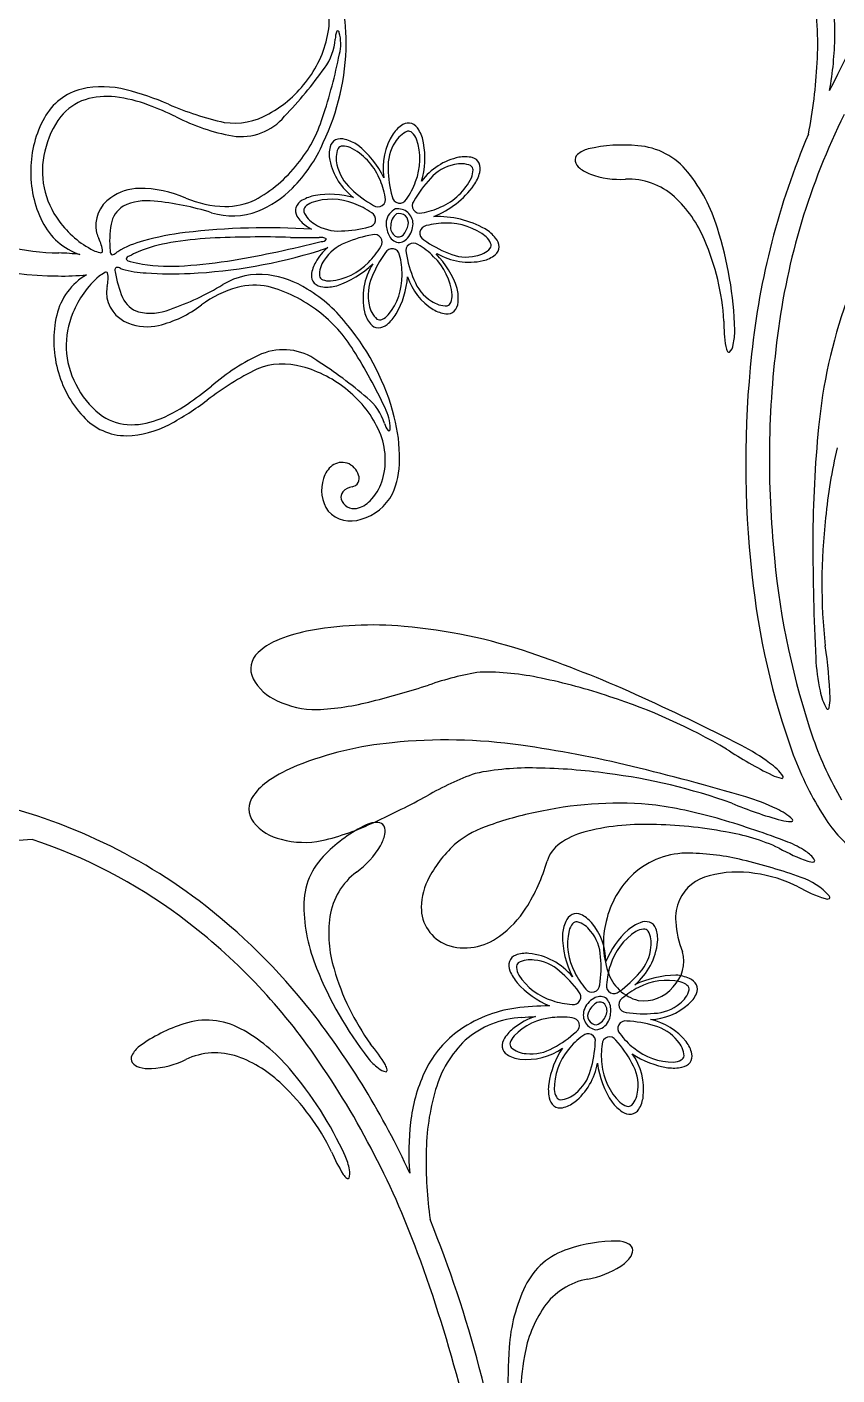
# Model space of a CAD drawing. Extents: x -4 to 4, y -4.07 to 4.07.
# Drawn here: x -2.765 to -1.98, y -0.04 to 1.266 of the extents above; entities that cross this region are included whole.
import ezdxf

# ---------------------------------------------------------------- set-up
doc = ezdxf.new("R2010")
doc.units = 0

msp = doc.modelspace()

# ---------------------------------------------------------------- linework, layer by layer
at = {"color": 7, "linetype": 'CONTINUOUS'}
for centre, radius, start, end in [((-3.235242, 1.847031), 1.403609, 332.773173, 344.2628), ((-2.539824, 1.272876), 0.06792, 350.301169, 391.993984), ((-2.183389, 1.261975), 0.201375, 358.787514, 375.911765), ((-2.286248, 1.249335), 0.287629, 356.473333, 370.958099), ((-2.615884, 1.252792), 0.160429, 359.255829, 374.345176), ((-2.576739, 1.279143), 0.105363, 322.701935, 350.323777), ((-2.302729, 1.261929), 0.320697, 349.749451, 359.246859), ((-2.683812, 1.252694), 0.228352, 334.492702, 359.501803), ((-2.497095, 1.257747), 0.498615, 348.97943, 356.998939), ((-2.586454, 1.283643), 0.115841, 298.900944, 323.843236), ((-2.698141, 1.151438), 0.05653, 103.845411, 151.657116), ((-2.691581, 1.113077), 0.095388, 76.097123, 102.157165), ((-2.738789, 0.934539), 0.280054, 66.59244, 75.498365), ((-2.510613, 1.459343), 0.292209, 246.414182, 257.54944), ((-2.657533, 1.12778), 0.103514, 150.802869, 179.489083), ((-2.563663, 1.239097), 0.065847, 261.309592, 300.272766), ((-1.375509, 0.884806), 0.667218, 153.585578, 172.886768), ((-2.359031, 1.129704), 0.060751, 146.825285, 188.846545), ((-2.384928, 1.146174), 0.030065, 121.132003, 146.09196), ((-2.395126, 1.163112), 0.010294, 72.342462, 121.284398), ((-2.397253, 1.160146), 0.013811, 28.510695, 67.663516), ((-2.420074, 1.146644), 0.040321, 10.683951, 29.891837), ((-2.60623, 1.209559), 0.139866, 314.823801, 336.755437), ((-2.441893, 1.143121), 0.030065, 166.132586, 191.092317), ((-2.461082, 1.147886), 0.010294, 117.343153, 166.285964), ((-2.460488, 1.144285), 0.013811, 73.509815, 112.663081), ((-2.467077, 1.1186), 0.040322, 55.685065, 74.892724), ((-2.500544, 1.080944), 0.090518, 25.814528, 51.62161), ((-2.463915, 1.139977), 0.084653, 344.301346, 369.616582), ((-2.187707, 1.005812), 0.146258, 84.234654, 103.214489), ((-2.177802, 1.083237), 0.068262, 38.464814, 85.978995), ((-1.333612, 0.874735), 0.732891, 156.886794, 174.125905), ((-2.41232, 1.149598), 0.060335, 191.725944, 233.350034), ((-2.334011, 1.081053), 0.060339, 101.728115, 143.349102), ((-2.340492, 1.110629), 0.030065, 76.132095, 101.092052), ((-2.335726, 1.129818), 0.010293, 27.340347, 76.283596), ((-2.226652, 1.137441), 0.007169, 131.145397, 189.070939), ((-2.215137, 1.124297), 0.024643, 104.102533, 131.198631), ((-2.656004, 1.125023), 0.105103, 177.993558, 206.659692), ((-2.365016, 1.135813), 0.040326, 325.688513, 344.894351), ((-2.339328, 1.129224), 0.013811, 343.511039, 382.661857), ((-2.222028, 1.13932), 0.012084, 194.419949, 233.311434), ((-2.206269, 1.158327), 0.036763, 231.314572, 249.843429), ((-2.189696, 1.20525), 0.086525, 250.248173, 273.169735), ((-2.250559, 1.024672), 0.16166, 16.867862, 38.676636), ((-2.576302, 1.17668), 0.095468, 291.578927, 315.994524), ((-2.404306, 1.165894), 0.089775, 292.091443, 323.965839), ((-2.181846, 1.052514), 0.066414, 48.110533, 92.646196), ((-2.648432, 1.045874), 0.052215, 82.447848, 116.280594), ((-2.666014, 0.831323), 0.267433, 72.558611, 84.755667), ((-2.49141, 1.086359), 0.013811, 118.508801, 157.660509), ((-2.477904, 1.063534), 0.040326, 100.686769, 119.892607), ((-2.471243, 1.019693), 0.084656, 74.300802, 99.61468), ((-2.218661, 1.014333), 0.119434, 22.576633, 47.192745), ((-2.658184, 1.071042), 0.025444, 121.693247, 170.134127), ((-2.565655, 1.153204), 0.069734, 253.161213, 290.537901), ((-2.494376, 1.088486), 0.010293, 162.342432, 211.286119), ((-2.401501, 1.076082), 0.015284, 113.625011, 171.562799), ((-2.398339, 1.073949), 0.014058, 126.448713, 180.205573), ((-2.405343, 1.075611), 0.014654, 0.379073, 98.96208), ((-2.404028, 1.0769), 0.008771, 345.964746, 467.672894), ((-2.693732, 1.105464), 0.062612, 206.154841, 251.703223), ((-2.59317, 1.059433), 0.091485, 169.947145, 186.207165), ((-2.532489, 0.40033), 0.671545, 86.282502, 96.753919), ((-2.477437, 1.098684), 0.030065, 211.130436, 236.089941), ((-2.468086, 1.109895), 0.044611, 234.155649, 242.119077), ((-2.393825, 1.075639), 0.022952, 173.280519, 203.665548), ((-2.402392, 1.07233), 0.010126, 171.088678, 236.848095), ((-2.416569, 1.078729), 0.02142, 319.629098, 349.35568), ((-2.411818, 1.076022), 0.02113, 317.928152, 359.145945), ((-2.367006, 0.988729), 0.094047, 60.635204, 92.155497), ((-2.443621, 0.961287), 0.364838, 1.796366, 17.596381), ((-2.735205, 1.323089), 0.297877, 239.166297, 270.098558), ((-2.729308, 1.287363), 0.239971, 244.888246, 268.899754), ((-2.629258, 0.97022), 0.091806, 104.30218, 121.227456), ((-2.576572, 0.785475), 0.283892, 97.060195, 105.394888), ((-2.40201, 1.070381), 0.013432, 197.123027, 249.284843), ((-2.404752, 1.069428), 0.006417, 240.316585, 314.550373), ((-2.40494, 1.069016), 0.011346, 260.76475, 320.921205), ((-2.341676, 1.03614), 0.040323, 39.761036, 58.967785), ((-2.321079, 1.052844), 0.01381, 1.992019, 41.143504), ((-2.320523, 0.967827), 0.231377, 3.399878, 23.526406), ((-2.738172, 0.836683), 0.210796, 83.248022, 88.843104), ((-2.680969, 1.048608), 0.003286, 163.506469, 247.650446), ((-2.683916, 1.053258), 0.007874, 282.450579, 313.698728), ((-2.652168, 1.012491), 0.043844, 124.266329, 126.872945), ((-2.631174, 1.531975), 0.504893, 272.778361, 287.197612), ((-2.438736, 1.012553), 0.053113, 130.782331, 150.551989), ((-2.510411, 1.140212), 0.09494, 287.480201, 292.925026), ((-2.36803, 1.046929), 0.000487, 235.284682, 373.151236), ((-2.429346, 0.986764), 0.085427, 17.930543, 44.395685), ((-2.336301, 1.100302), 0.061755, 239.594902, 282.586732), ((-2.329894, 1.069257), 0.030064, 283.563995, 308.523953), ((-2.317559, 1.053806), 0.010293, 308.371235, 357.313827), ((-2.676324, 1.030858), 0.003285, 126.219336, 210.375692), ((-2.67807, 1.025635), 0.007876, 60.181557, 91.426107), ((-2.657012, 1.072846), 0.043866, 246.997065, 249.601849), ((-2.459336, 1.022986), 0.030064, 148.563866, 173.523144), ((-2.496392, 1.106843), 0.096591, 289.160594, 313.649831), ((-2.376181, 1.00378), 0.062983, 148.217569, 192.285736), ((-2.67553, 0.97294), 0.062056, 120.467631, 166.842885), ((-2.72903, 1.212436), 0.18731, 268.26772, 276.755987), ((-2.588491, 1.041408), 0.091487, 187.670347, 203.930138), ((-2.644995, 1.129638), 0.101644, 254.416796, 267.546067), ((-2.624576, 1.385043), 0.357814, 266.030244, 272.863605), ((-2.539291, 0.956974), 0.069731, 83.339089, 120.716223), ((-2.543997, 0.931627), 0.095469, 57.883092, 82.298235), ((-2.478983, 1.025189), 0.010294, 173.370025, 222.31218), ((-2.480607, 1.03071), 0.084836, 330.103, 355.621748), ((-2.340279, 1.042742), 0.058732, 198.368905, 238.311561), ((-2.71392, 1.245392), 0.267436, 289.121463, 301.318291), ((-2.565171, 0.892523), 0.139875, 37.123063, 59.05311), ((-2.477175, 1.028358), 0.01381, 226.992285, 266.14466), ((-2.474423, 1.054733), 0.040322, 264.76175, 283.968499), ((-2.387202, 1.00333), 0.040326, 354.763128, 373.968511), ((-2.648823, 1.014543), 0.025444, 203.742642, 252.183741), ((-2.645393, 1.041317), 0.052216, 257.597458, 291.429756), ((-2.35545, 1.018415), 0.030063, 238.561978, 263.522388), ((-2.360825, 1.000578), 0.013811, 316.993351, 356.143946), ((-1.493605, 0.830417), 0.506532, 160.393419, 174.526617), ((-2.634623, 0.962606), 0.104244, 166.429548, 195.521997), ((-2.408495, 0.997431), 0.030066, 193.566659, 218.525031), ((-2.441615, 1.009212), 0.040326, 309.761983, 328.967822), ((-2.357654, 0.998768), 0.010293, 263.371072, 312.315853), ((-1.957705, 0.978894), 0.131875, 178.846615, 189.630424), ((-2.630137, 0.83205), 0.22835, 14.375105, 39.383979), ((-2.423946, 0.985093), 0.010293, 218.371235, 267.313827), ((-2.424909, 0.988613), 0.01381, 271.993005, 311.145381), ((-2.138238, 0.972161), 0.059278, 346.908039, 360.543449), ((-1.126727, 0.847128), 0.918774, 172.476366, 185.957846), ((-2.074246, 0.959019), 0.013652, 189.218624, 210.576039), ((-2.092972, 0.960177), 0.012554, 315.207884, 353.399004), ((-2.084665, 0.952657), 0.001456, 203.569125, 294.48105), ((-1.106167, 0.844223), 0.962291, 173.704713, 186.451095), ((-2.634147, 0.959858), 0.104004, 193.993329, 222.794823), ((-2.412432, 0.672979), 0.292201, 116.328192, 127.463451), ((-2.516757, 0.874062), 0.065849, 73.604528, 112.566588), ((-2.528197, 0.825353), 0.11584, 50.03445, 74.976516), ((-2.759811, 1.127724), 0.280045, 298.378826, 307.28498), ((-2.519845, 0.832054), 0.10536, 23.553135, 51.175203), ((-2.668299, 0.92703), 0.056648, 221.898175, 269.999129), ((-2.564173, 0.848244), 0.160432, 359.532591, 374.621482), ((-2.671163, 0.965726), 0.095386, 271.720003, 297.780271), ((-0.841291, 0.765484), 1.162069, 174.407438, 179.825463), ((-2.485512, 0.84699), 0.067919, 341.883475, 383.57629), ((-1.43926, 0.73585), 0.554481, 167.190681, 174.304303), ((-2.453878, 0.822281), 0.024465, 128.372831, 163.913142), ((-2.459523, 0.828233), 0.016311, 72.700696, 125.807357), ((-2.459925, 0.82759), 0.017046, 15.740102, 72.053077), ((-2.481701, 0.846362), 0.077957, 335.46568, 360.421787), ((-2.443952, 0.817603), 0.035342, 161.085059, 214.932534), ((-2.450979, 0.828972), 0.008134, 278.641233, 383.484588), ((-2.465873, 0.840903), 0.047362, 314.984821, 341.494738), ((-2.451904, 0.810641), 0.008643, 141.11561, 192.261685), ((-2.44761, 0.806486), 0.014603, 98.451801, 139.002584), ((-2.453839, 0.836304), 0.048495, 285.285207, 332.605779), ((-2.451051, 0.817583), 0.029786, 222.745044, 289.610139), ((-2.447845, 0.812982), 0.013183, 198.470282, 280.675173), ((-2.44965, 0.822679), 0.023047, 280.617549, 318.488765), ((-1.432231, 0.726884), 0.562425, 173.466475, 186.144999), ((0.254908, 0.767452), 2.258263, 179.960108, 182.854308), ((-1.288486, 0.821778), 0.755304, 185.318841, 198.926618), ((-1.341331, 0.809377), 0.724747, 185.802517, 200.018362), ((-2.465544, 0.538397), 0.145379, 101.266218, 113.469445), ((-2.430454, 0.351061), 0.335967, 84.69116, 100.893487), ((-2.441458, 0.18079), 0.506549, 71.101077, 85.233818), ((-2.501543, 0.619751), 0.056421, 112.838932, 134.078197), ((-2.382597, 0.604787), 0.396039, 1.655528, 8.991007), ((-2.52656, 0.644335), 0.021376, 131.745958, 206.006726), ((-2.651489, -0.440125), 1.162023, 65.801439, 71.219694), ((-1.816676, 0.663382), 0.184068, 182.610631, 192.612703), ((-2.283901, 0.371634), 0.272955, 98.808999, 109.627338), ((-2.321898, 0.378886), 0.262511, 77.838953, 90.830246), ((-2.502689, 0.658852), 0.049262, 209.009184, 246.515728), ((-2.672793, 1.572413), 0.989379, 284.190848, 287.481463), ((-2.377739, 0.092294), 0.554466, 71.322972, 78.436822), ((-2.372479, 0.082176), 0.562427, 59.482196, 72.16072), ((-3.105743, -1.438017), 2.258436, 62.772944, 65.666915), ((-1.9505, 0.630182), 0.046333, 188.680765, 211.462777), ((-2.018526, 0.614784), 0.031836, 345.636037, 362.600518), ((-2.484961, 0.690422), 0.085361, 244.045159, 270.727825), ((-2.494931, 0.858104), 0.253278, 272.501587, 284.797139), ((-1.988972, 0.606754), 0.001293, 215.73362, 365.884719), ((-2.358422, 0.069122), 0.506552, 81.824486, 95.957227), ((-1.697236, 0.68283), 0.323587, 199.1294, 210.676636), ((-2.379294, 0.238475), 0.335962, 95.414423, 111.617206), ((-2.449259, -0.580088), 1.162084, 76.525177, 81.943202), ((-1.869075, 0.897455), 0.396033, 236.636053, 243.971532), ((-2.155987, 0.406151), 0.184072, 53.015057, 63.0169), ((-2.448629, 0.416005), 0.145379, 111.989401, 124.192627), ((-2.70994, -1.645206), 2.258632, 73.496652, 76.390393), ((-2.07052, 0.514351), 0.046334, 34.164409, 56.94574), ((-1.726621, 0.6709), 0.315336, 200.342178, 212.634302), ((-2.499136, 0.489239), 0.056423, 123.561774, 144.801039), ((-2.239127, 0.285956), 0.272952, 109.532516, 120.350855), ((-2.277809, 0.285999), 0.26252, 88.562347, 101.553411), ((-2.279351, -0.005973), 0.554469, 82.046179, 89.160029), ((-2.272298, -0.014938), 0.562432, 70.205623, 82.884147), ((-2.028421, 0.569962), 0.031836, 243.027266, 259.991747), ((-2.033303, 0.539727), 0.001293, 239.745538, 389.899519), ((-2.924808, -0.012784), 0.542019, 52.929435, 79.142625), ((-2.52829, 0.50874), 0.021376, 142.46919, 216.73037), ((-2.84466, 1.393415), 0.989394, 294.914213, 298.204828), ((-2.192237, 0.156903), 0.357443, 84.105939, 101.892795), ((-2.221181, 0.059528), 0.457662, 73.610682, 81.752652), ((-1.929382, 0.879782), 0.396038, 247.359974, 254.695453), ((-2.11987, 0.343663), 0.184077, 63.737719, 73.739333), ((-2.203735, 0.175791), 0.336671, 100.640225, 109.539056), ((-2.351795, -0.37361), 0.910059, 69.133583, 73.416058), ((-2.056024, 0.465879), 0.046335, 44.888407, 67.669738), ((-2.025007, 0.528353), 0.031836, 253.749322, 270.71403), ((-2.024178, 0.497737), 0.001293, 250.473685, 400.626082), ((-1.892176, 0.562181), 0.11731, 211.522633, 235.913531), ((-2.507538, 0.527444), 0.049262, 219.732626, 257.239393), ((-2.536989, 0.724662), 0.253279, 283.224717, 295.520498), ((-2.371469, 0.362157), 0.146255, 116.238347, 135.218409), ((-2.425578, 0.471072), 0.024644, 88.254295, 115.350392), ((-2.425039, 0.488538), 0.007169, 30.383247, 88.308144), ((-2.454048, 0.491713), 0.036762, 329.608915, 348.137999), ((-2.429804, 0.487051), 0.012084, 346.14108, 385.032565), ((-2.285595, 0.396493), 0.101356, 107.655213, 128.617239), ((-2.205509, 0.415076), 0.073892, 105.586873, 125.55306), ((-2.167152, 0.267145), 0.226707, 88.044838, 104.878481), ((-2.165303, 0.072616), 0.421145, 79.418884, 89.199291), ((-2.1189, 0.291152), 0.19788, 65.225046, 81.00727), ((-2.731536, -0.0153), 0.495319, 93.267578, 101.317074), ((-2.921988, -0.008665), 0.514141, 53.602817, 71.608122), ((-2.495994, 0.56176), 0.08536, 254.768655, 281.451773), ((-2.496661, 0.517412), 0.086522, 306.283552, 329.205342), ((-2.266532, 0.383354), 0.1237, 131.719683, 151.352617), ((-2.229283, 0.448175), 0.03314, 125.386762, 162.273706), ((-1.953847, 0.61449), 0.165489, 240.245446, 250.855455), ((-2.055735, 0.402249), 0.079633, 55.223577, 69.341249), ((-2.428316, 0.415644), 0.068261, 133.474088, 180.98827), ((-2.424885, 0.504475), 0.17042, 327.406289, 344.267059), ((-2.125184, 0.388465), 0.077498, 88.272227, 132.234394), ((-2.126874, 0.229925), 0.236037, 76.354444, 89.022687), ((-2.21069, -0.112593), 0.588661, 70.563425, 76.291581), ((-2.023352, 0.445605), 0.025619, 32.255608, 59.409333), ((-2.003706, 0.469927), 0.012574, 249.450759, 274.942797), ((-2.002726, 0.458623), 0.001228, 274.805305, 392.188263), ((-2.405669, 0.394491), 0.066414, 126.806586, 171.34225), ((-2.114678, 0.379484), 0.091226, 133.328766, 167.072265), ((-2.093625, 0.401901), 0.043406, 103.380835, 154.158646), ((-2.076471, 0.341197), 0.106465, 80.898815, 104.802192), ((-2.076935, 0.315834), 0.131631, 63.215085, 82.445501), ((-2.320887, 0.412831), 0.061867, 151.176532, 179.277775), ((-1.952397, 0.546537), 0.13064, 240.050865, 252.546595), ((-2.035664, 0.381557), 0.064433, 41.811489, 71.111833), ((-2.961647, -0.058275), 0.600525, 38.164579, 52.741335), ((-2.089314, 0.402626), 0.047038, 157.243505, 183.942223), ((-1.989464, 0.427098), 0.005603, 247.807363, 292.322286), ((-1.988938, 0.423045), 0.00196, 324.813378, 408.518395), ((-2.966996, -0.064723), 0.585977, 35.429308, 53.312979), ((-2.334921, 0.416657), 0.161659, 180.776121, 202.584896), ((-2.344188, 0.41305), 0.038565, 179.166616, 248.674781), ((-2.364254, 0.465558), 0.098374, 305.594787, 327.480778), ((-2.229999, 0.394476), 0.013811, 118.790677, 157.941717), ((-2.232445, 0.397185), 0.010293, 65.167892, 114.11136), ((-2.240675, 0.379208), 0.030064, 40.361725, 65.321909), ((-2.352984, 0.388404), 0.119431, 172.259875, 196.87644), ((-2.205803, 0.383622), 0.040324, 156.559263, 175.765556), ((-2.262689, 0.36084), 0.058734, 0.167039, 40.107249), ((-2.120782, 0.378363), 0.085563, 165.425742, 198.439412), ((-2.155948, 0.361038), 0.040325, 111.560196, 130.76649), ((-2.165384, 0.385824), 0.013811, 73.789565, 112.941495), ((-2.165198, 0.389468), 0.010293, 20.16811, 69.109827), ((-2.183729, 0.382575), 0.030064, 355.364361, 380.323413), ((-2.040655, 0.405967), 0.095813, 183.935048, 201.75448), ((-2.340407, 0.428699), 0.05456, 250.952488, 307.761341), ((-2.157617, 0.386682), 0.0884, 180.053622, 207.230848), ((-2.125609, 0.328426), 0.084853, 131.903024, 157.416792), ((-2.21641, 0.386637), 0.062982, 310.016092, 354.084701), ((-2.287726, 0.357426), 0.010294, 110.170021, 159.111519), ((-2.280834, 0.338897), 0.030063, 85.362493, 110.322677), ((-2.285039, 0.305859), 0.063351, 39.590879, 83.987746), ((-2.163028, 0.361148), 0.034658, 314.432657, 375.579338), ((-2.145588, 0.490385), 0.364818, 201.856166, 217.656865), ((-2.244786, 0.41722), 0.231367, 195.926704, 216.053914), ((-2.284081, 0.357241), 0.01381, 163.789342, 202.941718), ((-2.2593, 0.366674), 0.040321, 201.559691, 220.767577), ((-2.222767, 0.400638), 0.090187, 221.953983, 246.575078), ((-2.162237, 0.363561), 0.041565, 197.157801, 255.686665), ((-2.134409, 0.251189), 0.096583, 90.958763, 115.449358), ((-2.139003, 0.307543), 0.040326, 66.560278, 85.765889), ((-2.128148, 0.331742), 0.01381, 28.791394, 67.942879), ((-2.209467, 0.315681), 0.011347, 62.567595, 122.720415), ((-2.166966, 0.358995), 0.036137, 261.171715, 321.297602), ((-2.143417, 0.342418), 0.030065, 310.362178, 335.321456), ((-2.12544, 0.334188), 0.010293, 335.167673, 384.111579), ((-2.273673, 0.190963), 0.126136, 98.027523, 126.027848), ((-2.261054, 0.092233), 0.225664, 89.382097, 97.699395), ((-2.211145, 0.309292), 0.014654, 162.180483, 260.759704), ((-2.205123, 0.306877), 0.021131, 119.725726, 160.943519), ((-2.201456, 0.302823), 0.021419, 121.42589, 151.153374), ((-2.209775, 0.315349), 0.006418, 42.121255, 116.346803), ((-2.212923, 0.31333), 0.010126, 332.886664, 398.647556), ((-2.212679, 0.3153), 0.013433, 358.922596, 411.080497), ((-2.222093, 0.312862), 0.022949, 335.077782, 365.465963), ((-2.163708, 0.364896), 0.06034, 272.87089, 311.220012), ((-2.569435, 0.160778), 0.146257, 107.1846, 126.164435), ((-2.590504, 0.235935), 0.068262, 61.41458, 108.928542), ((-3.109423, -0.17238), 0.787222, 24.658192, 38.048086), ((-2.281443, 0.217931), 0.088862, 92.47842, 131.345413), ((-2.248234, 0.238424), 0.073361, 109.082368, 127.407429), ((-2.388957, 1.687358), 1.384535, 274.294231, 274.836706), ((-2.212797, 0.308479), 0.008772, 147.767362, 269.473465), ((-2.214943, 0.310044), 0.015284, 275.426288, 333.362358), ((-2.217281, 0.313058), 0.014059, 288.252547, 342.004855), ((-2.172505, 0.246822), 0.059006, 38.206595, 78.445498), ((-2.634664, 0.153637), 0.161658, 39.817994, 61.626995), ((-2.283458, 0.208536), 0.106196, 127.3348, 155.11248), ((-2.26826, 0.264699), 0.040324, 127.484982, 146.69173), ((-2.640894, 0.259188), 0.024643, 127.053426, 154.14975), ((-3.179623, -0.213429), 0.84544, 20.21869, 35.287729), ((-2.531955, 0.195224), 0.13187, 29.821004, 40.605041), ((-2.266733, 0.208062), 0.106084, 133.789247, 164.26907), ((-2.290605, 0.278982), 0.013811, 145.3076, 184.459976), ((-2.294211, 0.279544), 0.010294, 189.140097, 238.082908), ((-2.280608, 0.326403), 0.060338, 263.525672, 305.147102), ((-2.175609, 0.229849), 0.084655, 146.098823, 171.41338), ((-2.149866, 0.264854), 0.030065, 12.928957, 37.888461), ((-2.656622, 0.266801), 0.007169, 154.093161, 212.018488), ((-2.653097, 0.270335), 0.012084, 217.372991, 256.264253), ((-2.649031, 0.343651), 0.086523, 273.197446, 296.119009), ((-2.582248, 0.206068), 0.066413, 71.060502, 115.596607), ((-2.601261, 0.156554), 0.119433, 45.526317, 70.142655), ((-2.388283, 0.304738), 0.059277, 218.909607, 232.545245), ((-2.28369, 0.296284), 0.030065, 237.930444, 262.889948), ((-2.272036, 0.272373), 0.060751, 308.623057, 350.643432), ((-2.122372, 0.274487), 0.090519, 187.612265, 213.418442), ((-2.131074, 0.341832), 0.084662, 236.099775, 261.411842), ((-2.227627, 0.236827), 0.060334, 353.52372, 395.148254), ((-2.132743, 0.272197), 0.01381, 280.308882, 319.46059), ((-2.13059, 0.269251), 0.010294, 324.137682, 373.080056), ((-2.645997, 0.293981), 0.036763, 254.264696, 272.793554), ((-2.787725, 0.019992), 0.364831, 24.746191, 40.546434), ((-2.415619, 0.266721), 0.012554, 226.054667, 264.246233), ((-2.429341, 0.253927), 0.013651, 8.880697, 30.238566), ((-2.417254, 0.255636), 0.001456, 284.967543, 375.877324), ((-2.237437, 0.18791), 0.156625, 155.352696, 173.792068), ((-2.138443, 0.298097), 0.040325, 262.485327, 281.69162), ((-2.676927, 0.074009), 0.231377, 26.349951, 46.476252), ((-2.1506, 0.172919), 0.227408, 163.679444, 179.479915), ((-2.219337, 0.237214), 0.040324, 172.485213, 191.691734), ((-2.245236, 0.231514), 0.013811, 190.308388, 229.460319), ((-2.25258, 0.248637), 0.030065, 282.930156, 307.889886), ((-2.165928, 0.249172), 0.040323, 217.483752, 236.690728), ((-2.197512, 0.233745), 0.030065, 327.928588, 352.888093), ((-2.248183, 0.229361), 0.010294, 234.13988, 283.083348), ((-2.180212, 0.226828), 0.01381, 235.309156, 274.461531), ((-2.180773, 0.223223), 0.010294, 279.140425, 328.08258), ((-2.1412, 0.176096), 0.253579, 173.489695, 184.533495), ((-2.347144, 0.225675), 0.131875, 201.797344, 212.581153), ((-2.51076, 0.14908), 0.059277, 9.857118, 23.4923), ((-1.957247, 0.167599), 0.420817, 178.994511, 187.7494), ((-2.464404, 0.155694), 0.012554, 338.156906, 376.348917), ((-2.44671, 0.161929), 0.013651, 212.167622, 233.525036), ((-2.453824, 0.152009), 0.001456, 226.526153, 317.435154), ((-3.490001, -0.340574), 1.203642, 14.842061, 22.027576), ((-3.703024, -0.407348), 1.403609, 8.773173, 20.2628), ((-2.220386, 0.017029), 0.068261, 107.071061, 154.585242), ((-2.193254, -0.056158), 0.146257, 89.835565, 108.8154), ((-2.193287, 0.06546), 0.024642, 61.851505, 88.947828), ((-2.185037, 0.080863), 0.007169, 3.981404, 61.906946), ((-2.189967, 0.081651), 0.012084, 319.735747, 358.627009), ((-2.23635, 0.138575), 0.086523, 279.880492, 302.802055), ((-2.209611, 0.096607), 0.036763, 303.207768, 321.736625), ((-2.209509, -0.011987), 0.066414, 100.403834, 144.939718), ((-2.136285, -0.023594), 0.161659, 154.373355, 176.182129), ((-2.165025, -0.040869), 0.119432, 145.857129, 170.473466), ((-1.933904, -0.041749), 0.364829, 175.453479, 191.253722), ((-2.055281, -0.063173), 0.231386, 169.524156, 189.649775), ((-3.89888, -0.449257), 1.62672, 8.679053, 14.853356)]:
    msp.add_arc(centre, radius, start, end, dxfattribs=at)
at = {"color": 1, "linetype": 'CONTINUOUS'}
for centre, radius, start, end in [((-2.519974, 1.258967), 0.054137, 323.381627, 355.430432), ((-2.450163, 1.255363), 0.015862, 154.191076, 182.564991), ((-2.463552, 1.261191), 0.001399, 347.991718, 489.545875), ((-2.501096, 1.250312), 0.040326, 345.558748, 375.221104), ((-2.963324, 1.340092), 0.511126, 341.605828, 348.736163), ((-2.8169, 1.468058), 0.41728, 316.319943, 324.657154), ((-2.692455, 1.147849), 0.05072, 108.36155, 141.257594), ((-2.687704, 1.12944), 0.069701, 83.002068, 107.301416), ((-2.69473, 1.065252), 0.134269, 69.159515, 83.363032), ((-2.794898, 0.803532), 0.414503, 65.092529, 69.089994), ((-2.666586, 1.129329), 0.082506, 142.469116, 168.206951), ((-2.530012, 1.354869), 0.197276, 242.753442, 259.611931), ((-2.557369, 1.21544), 0.055228, 261.446208, 319.907052), ((-2.607289, 1.21918), 0.135147, 320.824047, 342.617831), ((-2.670144, 1.12659), 0.079656, 165.754225, 217.270908), ((-2.606797, 1.2155), 0.132467, 298.38635, 321.923547), ((-2.665331, 1.073748), 0.032749, 124.015228, 191.870019), ((-2.655282, 1.061241), 0.048756, 90.704431, 125.582021), ((-2.655152, 1.000139), 0.109856, 66.24378, 90.380406), ((-2.57102, 1.194069), 0.10154, 246.87609, 268.872218), ((-2.572749, 1.160998), 0.06845, 269.774478, 295.000058), ((-2.659568, 1.131137), 0.090869, 215.514318, 243.274157), ((-1.915471, 1.361534), 0.835539, 200.63989, 201.05494), ((-2.72278, 1.046532), 0.031288, 3.979376, 28.280311), ((-2.568976, 0.725356), 0.336908, 93.131449, 99.662546), ((-2.537394, 0.032399), 1.030575, 88.444038, 92.780124), ((-2.761097, 2.189618), 1.165688, 279.698603, 283.97306), ((-2.483346, 2.386526), 1.324188, 268.872164, 270.071469), ((-2.479848, 1.052211), 0.010295, 59.433419, 100.333442), ((-2.479076, 1.06345), 0.005056, 263.791281, 331.992502), ((-2.685814, 1.083799), 0.036847, 246.62361, 257.005145), ((-2.693255, 1.049624), 0.001923, 243.963872, 331.391099), ((-2.615236, 0.949796), 0.10719, 112.968345, 118.130967), ((-2.603441, 0.920277), 0.138974, 99.143306, 112.696729), ((-2.664674, 1.04042), 0.004057, 105.760076, 165.277789), ((-2.664261, 1.044341), 0.005211, 213.678723, 266.023652), ((-2.634397, 1.153153), 0.117949, 255.152207, 260.954571), ((-2.625658, 1.217645), 0.183019, 261.426885, 274.257116), ((-2.641695, 1.500137), 0.465949, 273.64507, 279.509044), ((-2.635755, 0.955871), 0.090867, 130.602823, 158.362662), ((-2.672591, 0.995536), 0.036841, 116.870164, 127.2533), ((-2.688008, 1.026925), 0.001923, 42.478453, 129.913972), ((-2.717418, 1.022845), 0.031295, 345.597686, 369.895902), ((-1.857909, 0.910604), 0.835752, 172.820065, 173.234886), ((-2.655114, 1.010202), 0.032748, 182.006923, 249.862553), ((-2.534698, 0.916016), 0.101538, 105.005079, 127.001435), ((-2.544308, 0.947705), 0.06845, 78.87708, 104.102885), ((-2.564289, 0.886634), 0.132459, 51.952703, 75.490807), ((-2.662886, 1.084104), 0.109856, 283.496946, 307.633572), ((-2.647112, 0.95775), 0.079654, 156.606106, 208.123225), ((-2.563883, 0.882938), 0.135144, 31.259905, 53.054144), ((-2.648357, 1.024756), 0.048756, 248.294411, 283.171777), ((-2.51632, 0.898542), 0.055227, 53.969461, 112.431163), ((-2.45632, 0.769745), 0.197274, 114.26554, 131.124029), ((-2.707666, 0.59107), 0.417252, 49.220601, 57.558269), ((-2.880478, 0.680187), 0.511068, 25.141062, 32.272085), ((-2.642998, 0.955945), 0.082507, 205.670566, 231.407722), ((-2.845704, 1.241447), 0.414492, 304.787646, 308.785111), ((-2.469576, 0.865255), 0.054136, 18.446291, 50.49577), ((-2.663673, 0.931759), 0.050719, 232.619462, 265.515505), ((-2.68569, 1.0114), 0.134268, 290.513664, 304.717181), ((-2.453327, 0.878183), 0.040327, 358.656875, 388.319005), ((-2.663475, 0.95077), 0.069699, 266.575875, 290.87545), ((-2.402669, 0.885496), 0.015862, 191.312443, 219.685681), ((-2.414269, 0.876628), 0.001398, 244.321628, 385.878832)]:
    msp.add_arc(centre, radius, start, end, dxfattribs=at)
at = {"color": 2, "linetype": 'CONTINUOUS'}
for centre, radius, start, end in [((-2.386319, 1.142144), 0.025192, 113.068329, 149.671182), ((-2.395212, 1.160093), 0.005319, 46.209434, 100.597859), ((-2.40452, 1.150669), 0.018565, 22.032202, 45.601148), ((-2.459007, 1.145691), 0.00532, 91.210987, 145.598979), ((-2.458925, 1.132444), 0.018566, 67.031296, 90.600241), ((-2.47775, 1.096308), 0.059271, 23.506767, 63.906738), ((-2.372511, 1.131745), 0.042409, 146.962913, 183.82842), ((-2.443381, 1.138427), 0.059268, 338.506062, 378.908032), ((-2.440029, 1.139287), 0.025191, 158.066716, 194.671356), ((-2.422911, 1.141696), 0.042409, 191.962433, 228.82861), ((-2.305604, 1.131133), 0.109244, 181.164307, 195.449098), ((-2.341916, 1.091648), 0.042408, 101.962375, 138.828776), ((-2.344325, 1.108766), 0.02519, 68.067368, 104.673348), ((-2.337922, 1.127744), 0.00532, 1.209293, 55.595552), ((-2.35117, 1.12766), 0.018568, 337.036931, 360.603608), ((-2.489011, 1.0892), 0.072461, 9.746892, 25.109363), ((-2.456359, 1.141356), 0.072445, 324.745904, 340.111797), ((-2.295029, 1.043897), 0.109255, 136.164627, 150.448048), ((-2.387302, 1.146485), 0.05927, 293.505754, 333.906614), ((-2.469691, 1.040229), 0.05927, 68.506437, 108.906853), ((-2.37516, 1.188585), 0.109257, 226.165252, 240.448216), ((-2.424661, 1.09944), 0.007351, 233.371699, 376.010213), ((-2.403629, 1.103102), 0.00735, 188.372289, 331.010955), ((-2.384172, 1.093397), 0.00735, 143.373058, 286.010817), ((-2.491357, 1.0884), 0.00532, 136.210841, 190.596451), ((-2.473409, 1.097292), 0.02519, 203.068365, 239.674122), ((-2.481931, 1.079092), 0.018566, 112.036786, 135.605732), ((-2.472614, 1.027266), 0.072432, 54.743579, 70.112667), ((-2.434366, 1.079983), 0.00735, 278.36606, 421.012291), ((-2.394403, 1.157719), 0.072432, 279.743812, 295.112443), ((-2.463008, 1.111098), 0.042407, 236.961641, 273.828488), ((-2.462396, 1.177993), 0.10923, 271.164069, 285.450458), ((-2.37678, 1.066697), 0.00735, 98.64326, 241.288431), ((-2.359244, 1.003964), 0.072439, 89.544434, 104.911467), ((-2.357481, 1.017139), 0.059274, 50.749551, 91.147301), ((-2.412578, 0.957172), 0.10924, 99.205792, 113.490583), ((-2.427993, 1.057949), 0.00735, 323.643233, 466.283714), ((-2.316416, 1.148862), 0.109246, 234.205722, 248.490056), ((-2.332492, 1.049325), 0.018566, 24.053064, 47.621556), ((-2.441042, 1.01772), 0.042409, 110.827279, 147.692564), ((-2.484704, 1.089873), 0.072379, 314.537067, 329.916878), ((-2.328898, 0.983956), 0.109237, 144.205773, 158.491249), ((-2.411056, 1.044315), 0.00735, 8.645214, 151.284032), ((-2.473796, 1.026777), 0.072447, 359.545543, 374.911207), ((-2.390415, 1.04976), 0.00735, 53.641205, 196.286226), ((-2.28963, 1.065176), 0.109246, 189.205828, 203.490163), ((-2.422361, 0.993019), 0.072417, 44.541637, 59.912778), ((-2.339107, 1.085912), 0.042406, 245.826383, 282.694124), ((-2.334156, 1.069352), 0.025191, 279.984488, 316.587788), ((-2.320419, 1.054775), 0.00532, 329.054566, 383.441475), ((-2.456255, 1.025932), 0.02519, 144.98449, 181.58846), ((-2.476679, 1.079339), 0.059266, 275.747769, 316.149739), ((-2.41181, 1.001071), 0.059272, 5.75005, 46.148689), ((-2.476276, 1.026526), 0.00532, 194.059556, 248.445816), ((-2.471592, 1.038919), 0.018568, 249.053178, 272.619402), ((-2.391839, 1.006642), 0.042406, 155.827344, 192.694415), ((-2.460614, 1.025016), 0.059274, 320.749132, 361.146881), ((-2.350188, 1.036708), 0.042406, 200.825874, 237.692274), ((-2.371385, 1.006161), 0.018568, 339.052716, 362.619167), ((-2.408401, 1.001689), 0.02519, 189.980299, 226.585833), ((-2.358397, 1.021498), 0.025192, 234.983466, 271.587213), ((-2.358991, 1.001477), 0.00532, 284.056626, 338.44267), ((-2.422977, 0.987954), 0.00532, 239.057992, 293.444901), ((-2.428428, 1.000027), 0.018566, 294.052067, 317.619878), ((-2.221711, 0.385875), 0.018567, 140.852714, 164.419618), ((-2.232021, 0.394195), 0.00532, 85.857904, 140.244813), ((-2.238839, 0.375361), 0.025191, 36.782365, 73.386781), ((-2.165606, 0.373882), 0.018566, 95.851144, 119.418955), ((-2.167012, 0.387054), 0.005319, 40.854356, 95.242997), ((-2.181722, 0.378081), 0.059268, 167.546523, 207.947827), ((-2.251388, 0.363476), 0.042406, 2.62445, 39.491744), ((-2.142841, 0.340093), 0.059268, 122.545389, 162.946693), ((-2.185152, 0.378558), 0.025192, 351.781688, 388.384318), ((-2.202429, 0.379027), 0.042406, 317.624733, 354.492027), ((-2.285311, 0.355612), 0.005319, 130.849808, 185.237584), ((-2.272142, 0.357019), 0.018563, 185.85205, 209.422582), ((-2.276815, 0.337474), 0.025191, 81.781944, 118.385914), ((-2.277284, 0.320196), 0.042405, 47.624509, 84.49225), ((-2.317809, 0.355349), 0.109248, 351.004103, 365.287981), ((-2.130893, 0.334306), 0.072416, 161.34145, 176.713275), ((-2.238347, 0.379788), 0.059273, 212.546821, 252.944571), ((-2.31849, 0.267497), 0.109227, 36.002099, 50.288945), ((-2.169191, 0.382426), 0.072403, 206.337588, 221.712151), ((-2.255135, 0.420239), 0.109236, 306.003626, 320.289102), ((-2.144544, 0.283466), 0.059268, 77.546107, 117.946967), ((-2.13675, 0.323453), 0.018568, 50.852848, 74.419525), ((-2.235495, 0.326682), 0.00735, 260.443669, 403.082637), ((-2.217252, 0.338513), 0.00735, 215.444814, 358.083934), ((-2.195942, 0.337237), 0.00735, 170.438611, 313.082421), ((-2.140181, 0.27091), 0.072432, 116.341162, 131.709793), ((-2.147263, 0.340582), 0.025191, 306.780619, 343.385483), ((-2.12843, 0.333763), 0.005319, 355.857038, 410.245679), ((-2.232552, 0.391776), 0.072462, 251.343798, 266.706269), ((-2.184112, 0.318994), 0.00735, 125.441214, 268.080183), ((-2.15915, 0.353132), 0.042407, 272.62512, 309.491074), ((-2.250421, 0.247598), 0.059271, 95.305025, 135.70433), ((-2.247186, 0.234755), 0.072386, 81.53612, 96.914333), ((-2.236812, 0.299009), 0.00735, 305.169492, 447.816026), ((-2.18494, 0.296073), 0.00735, 80.16813, 222.809973), ((-2.167277, 0.419551), 0.109247, 261.004799, 275.288905), ((-2.188929, 0.194199), 0.109242, 72.963509, 87.248528), ((-2.278867, 0.276768), 0.018567, 138.830891, 162.398022), ((-2.306034, 0.373877), 0.109255, 297.963344, 312.246766), ((-2.18323, 0.230911), 0.072431, 126.540593, 141.910136), ((-2.22136, 0.283712), 0.00735, 350.169609, 492.806611), ((-2.200238, 0.280621), 0.00735, 35.166405, 177.809307), ((-2.132149, 0.334196), 0.072419, 216.541147, 231.912743), ((-2.16745, 0.257569), 0.042406, 38.758518, 75.626928), ((-2.291477, 0.280828), 0.00532, 163.005831, 217.391874), ((-2.279466, 0.296856), 0.02519, 229.864036, 266.470017), ((-2.276408, 0.313869), 0.042407, 263.759972, 300.627266), ((-2.194632, 0.237737), 0.059269, 140.304384, 180.70591), ((-2.323235, 0.287701), 0.109242, 342.963509, 357.248528), ((-2.135917, 0.270249), 0.072453, 171.544661, 186.909185), ((-2.275102, 0.211403), 0.10925, 27.962697, 42.246575), ((-2.138966, 0.322801), 0.059269, 230.304061, 270.704699), ((-2.153258, 0.267435), 0.02519, 4.863951, 41.469038), ((-2.148827, 0.267013), 0.059271, 185.305331, 225.704857), ((-2.215099, 0.241025), 0.042408, 353.761946, 390.627453), ((-2.139477, 0.282062), 0.018566, 273.830319, 297.399491), ((-2.133431, 0.270275), 0.00532, 298.010978, 352.397671), ((-2.259866, 0.266222), 0.042407, 308.759573, 345.626867), ((-2.235371, 0.238249), 0.018567, 183.833397, 207.400754), ((-2.198088, 0.237969), 0.025194, 319.867326, 356.46951), ((-2.247158, 0.232202), 0.00532, 208.011844, 262.396805), ((-2.249998, 0.252028), 0.02519, 274.865242, 311.470106), ((-2.177997, 0.238566), 0.018567, 228.830551, 252.398362), ((-2.182057, 0.225956), 0.00532, 253.007926, 307.396784)]:
    msp.add_arc(centre, radius, start, end, dxfattribs=at)

doc.saveas('drawing.dxf')
